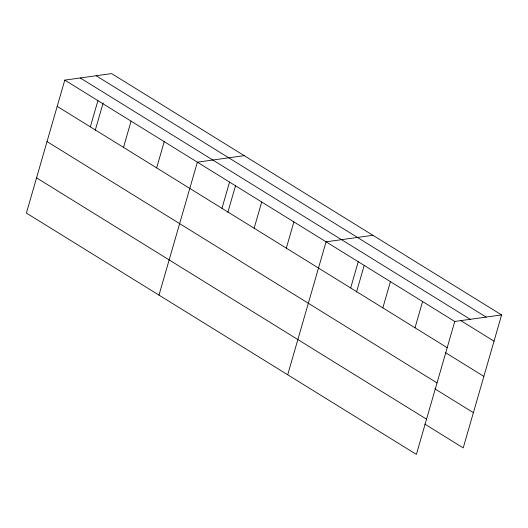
<?xml version="1.0" encoding="UTF-8"?>
<svg xmlns="http://www.w3.org/2000/svg" width="528" height="528" viewBox="0 0 528 528"><rect width="100%" height="100%" fill="white"/><g stroke="black" fill="none" stroke-linecap="round" stroke-linejoin="round"><path stroke-width="0.79" d="M501.6 314.932L111.613 73.59L64.772 80.117L26.4 213.068L416.387 454.41L454.766 321.46L501.6 314.932L463.228 447.883L424.756 424.076M90.347 126.872L97.924 100.63M95.225 130.35L103.132 102.96M123.499 147.385L131.076 121.143M156.651 167.904L164.221 141.662M158.994 295.126L197.373 162.175L244.207 155.648M221.971 208.322L229.548 182.087M227.825 212.408L235.501 185.797M254.146 228.235L261.716 201.993M286.321 248.147L293.891 221.905M287.694 374.768L326.066 241.817L372.907 235.29M350.665 287.965L358.241 261.73M356.519 292.05L364.201 265.439M382.84 307.877L390.416 281.635M415.015 327.789L422.591 301.547M96.155 75.742L486.143 317.084M80.23 77.966L470.217 319.301M460.456 320.397L494.023 341.174M64.772 80.117L454.766 321.46M57.202 106.359L447.19 347.701M445.394 352.579L483.859 376.385M47.038 141.577L437.026 382.912M434.92 388.859L473.392 412.665M36.564 177.857L426.551 419.199"/></g></svg>
